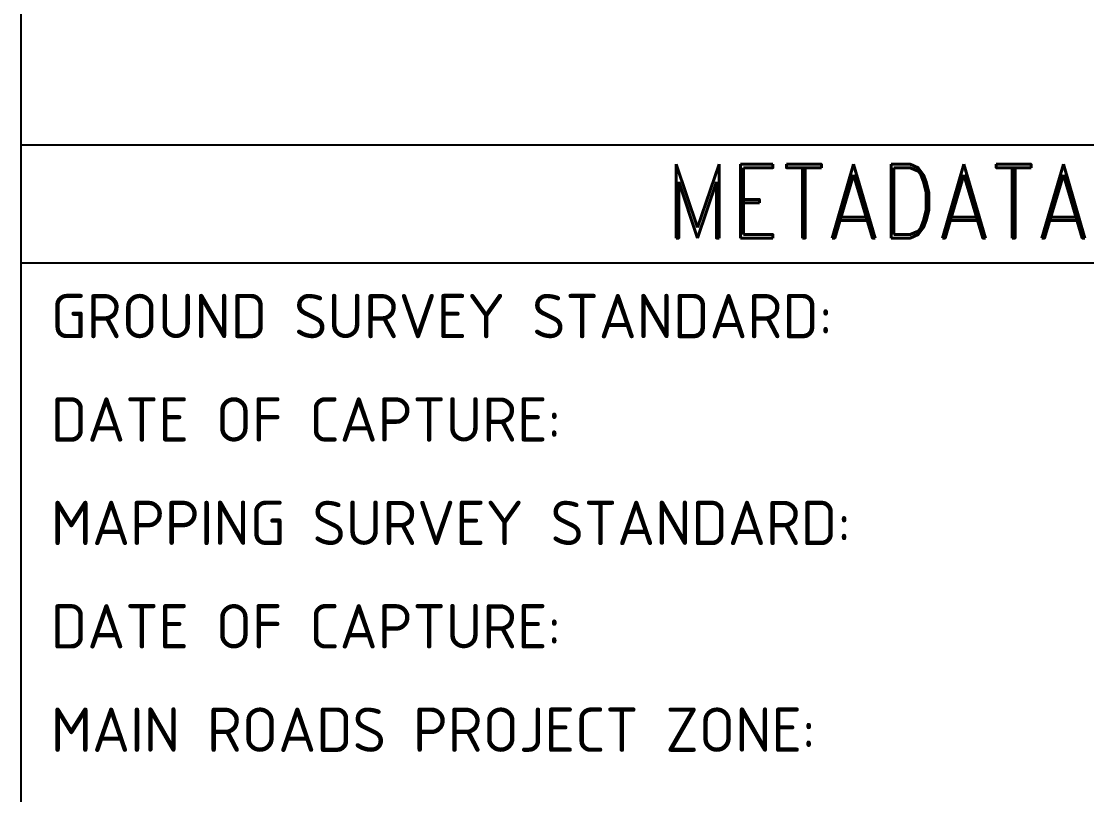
# Model space of a CAD drawing. Extents: x 0 to 420, y 0 to 297.
# Drawn here: x 352.5 to 388.57, y 110.66 to 136.83 of the extents above; entities that cross this region are included whole.
import ezdxf
from ezdxf.enums import TextEntityAlignment as Align

# ---------------------------------------------------------------- set-up
doc = ezdxf.new("R2010")
doc.units = 0
doc.header["$LTSCALE"] = 0.3
doc.header["$MEASUREMENT"] = 0
doc.layers.get('0').update_dxf_attribs({"linetype": 'CONTINUOUS'})
for name, color, linetype in [('TBLK18', 4, 'CONTINUOUS'), ('TBLK25', 1, 'CONTINUOUS'), ('TBLK35', 3, 'CONTINUOUS'), ('TBLK50', 7, 'CONTINUOUS')]:
    doc.layers.add(name, color=color, linetype=linetype)
doc.styles.add('iso', font='iso3098b.shx')
doc.styles.add('ROMAND', font='romand')

# ---------------------------------------------------------------- blocks, each defined once
blk = doc.blocks.new('A3BBLK')
at = {"layer": 'TBLK50'}
blk.add_line((352.5, 4.5), (352.5, 292.5), dxfattribs=at)
blk = doc.blocks.new('a3_in_vtblk')
at = {"layer": 'TBLK35'}
for p, q in [((352.5, 132.649), (410.5, 132.649)), ((410.5, 128.649), (352.5, 128.649))]:
    blk.add_line(p, q, dxfattribs=at)
blk.add_blockref('A3BBLK', (0, 0))
at = {"layer": 'TBLK18', "style": 'iso'}
for s, p in [('GROUND SURVEY STANDARD:', (353.5, 126.105)), ('DATE OF CAPTURE:', (353.5, 122.605)), ('MAPPING SURVEY STANDARD:', (353.5, 119.105)), ('DATE OF CAPTURE:', (353.5, 115.605)), ('MAIN ROADS PROJECT ZONE:', (353.5, 112.105))]:
    blk.add_text(s, height=1.5, dxfattribs=at).set_placement(p)
for tag, p, height in [('GROUND_SURVEY_STD.', (381.875, 126.105), 1.8), ('SURVEY_CAPTURE_DATE', (381.945, 122.605), 1.8), ('MAPPING_SURVEY_STD.', (381.945, 119.105), 1.8), ('MAPPING_CAPTURE_DATE', (381.945, 115.605), 1.8), ('PROJECT_ZONE', (381.945, 112.105), 1.8), ('HEIGHT_DATUM', (381.945, 108.605), 1.8), ('CLIENT_STREET_NAME', (355.514, 86.941), 1.5), ('CLIENT_SUBURB_POSTCODE', (388.488, 86.941), 1.5), ('CLIENT_TELEPHONE_NO.', (368.306, 84.677), 1.5), ('CLIENT_FAX_NO.', (393.555, 84.677), 1.5), ('STREET_NAME', (355.514, 62.1), 1.5), ('SUBURB_POSTCODE', (388.488, 62.1), 1.5), ('TELEPHONE_NO.', (368.306, 59.836), 1.5), ('FAX_NO.', (393.555, 59.836), 1.5)]:
    blk.add_attdef(tag, p, '', height=height, dxfattribs=at)
for tag, p in [('CLIENT_MR_DIRECTORATE', (381.5, 92.96)), ('MR_DIRECTORATE', (381.5, 68.119))]:
    blk.add_attdef(tag, text='', height=1.5, dxfattribs=at).set_placement(p, align=Align.CENTER)
at = {"layer": 'TBLK25', "style": 'ROMAND', "width": 0.85}
blk.add_text('METADATA', height=2.5, dxfattribs=at).set_placement((381.5, 129.493), align=Align.CENTER)
at = {"layer": 'TBLK25', "style": 'iso'}
for tag, height, p in [('CLIENT_MR__BRANCH', 2, (381.5, 90.04)), ('MR_BRANCH', 2, (381.5, 65.199)), ('ROAD_SECTION', 1.75, (384.5, 29.162)), ('SLK', 1.75, (384.5, 26.108)), ('CHAINAGE', 1.75, (384.5, 19.205))]:
    blk.add_attdef(tag, text='', height=height, dxfattribs=at).set_placement(p, align=Align.CENTER)
for tag, p, height in [('FILE_NUMBER', (371.773, 54.237), 2.5), ('DESIGNED_/_DRAWN', (371.773, 49.487), 2), ('VERIFIED', (371.773, 44.487), 2), ('APPROVED', (371.773, 39.487), 2), ('LOCAL_AUTHORITY', (370.48, 16.733), 1.25)]:
    blk.add_attdef(tag, p, '', height=height, dxfattribs=at)
at = {"layer": 'TBLK35', "style": 'iso', "width": 0.9}
for tag, p in [('ROAD_PROJECT&NUMBER', (384.5, 32.231)), ('DRAWING_DESCRIPTION', (384.5, 22.288))]:
    blk.add_attdef(tag, text='', height=2.5, dxfattribs=at).set_placement(p, align=Align.CENTER)
at = {"layer": 'TBLK50', "style": 'iso'}
blk.add_attdef('MRWA_DRG_NUMBER', (356.288, 6.085), '', height=5, dxfattribs=at)

msp = doc.modelspace()

# ---------------------------------------------------------------- block references
at = {"color": 1}
msp.add_blockref('a3_in_vtblk', (0, 0), dxfattribs=at)

doc.saveas('drawing.dxf')
